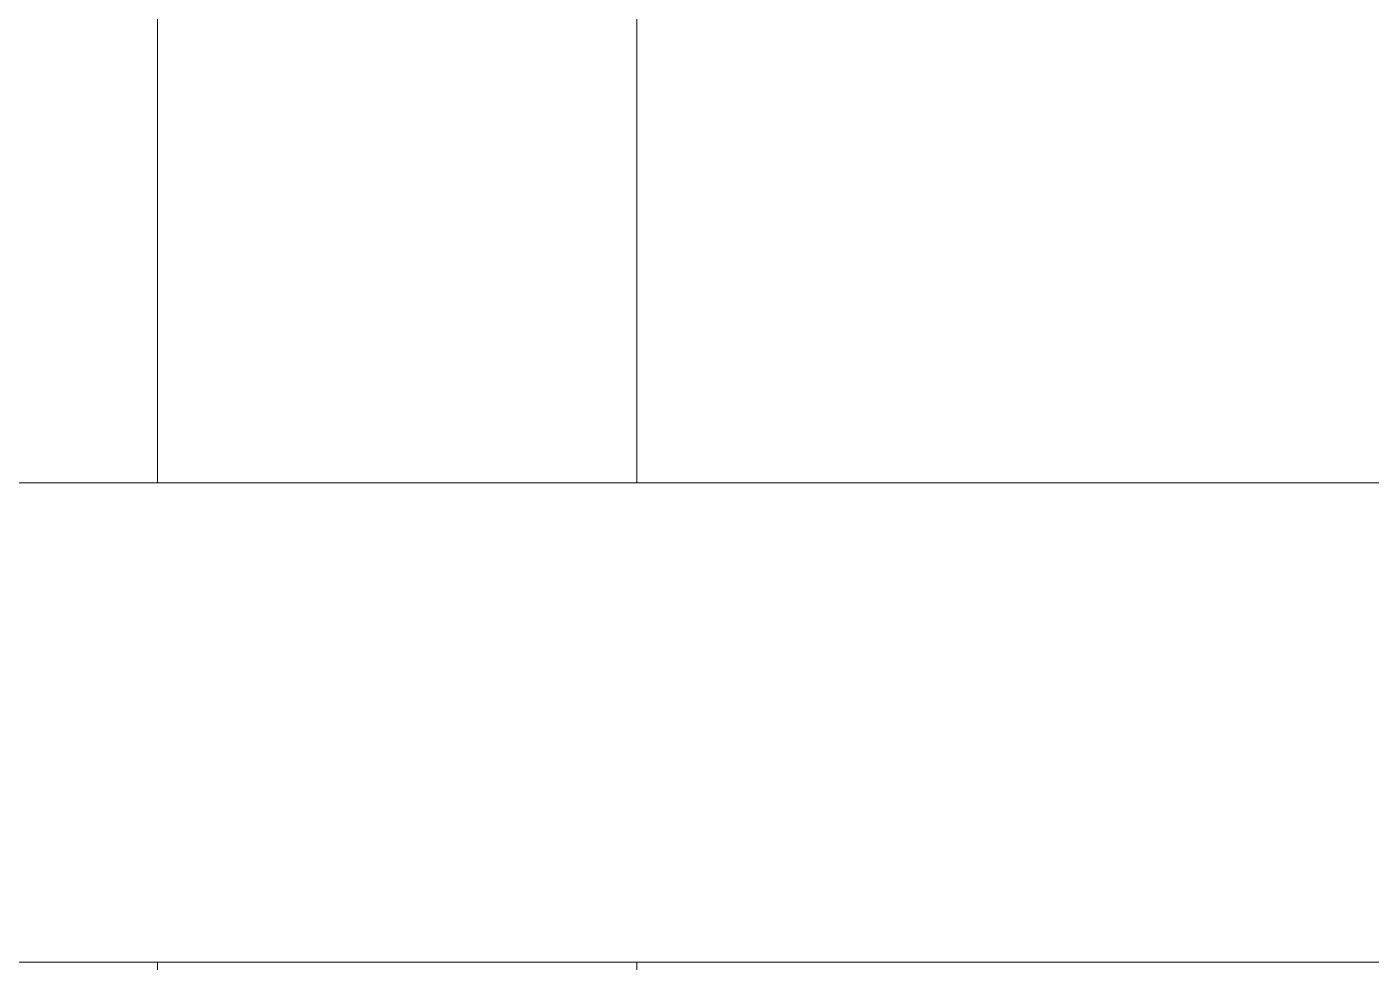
# Model space of a CAD drawing. Header units: metres. Extents: x -18.34 to -13.25, y -25.49 to -16.26.
# Drawn here: x -14.7172 to -14.4368, y -18.1255 to -17.9304 of the extents above; entities that cross this region are included whole.
import ezdxf

# ---------------------------------------------------------------- set-up
doc = ezdxf.new("R2010")
doc.units = ezdxf.units.M
doc.layers.add('Quadro estrutural', color=7, linetype='Continuous', lineweight=5)

# ---------------------------------------------------------------- blocks, each defined once
blk = doc.blocks.new('Tram - Tram-V1-Pavimento 02 - Executivo')
at = {"layer": 'Quadro estrutural'}
for p, q in [((0.2802, 0.05), (0.46429, 0.05)), ((0.56429, 0.05), (1.02143, 0.05)), ((0.46429, -0.05), (0.19056, -0.05)), ((1.02143, -0.05), (0.56429, -0.05))]:
    blk.add_line(p, q, dxfattribs=at)
blk = doc.blocks.new('Tram - Tram-V4296-Pavimento 02 - Executivo')
at = {"layer": 'Quadro estrutural'}
for p, q in [((1.5802, 0.05), (1.76429, 0.05)), ((1.86429, 0.05), (2.32143, 0.05)), ((1.76429, -0.05), (1.49056, -0.05)), ((2.32143, -0.05), (1.86429, -0.05))]:
    blk.add_line(p, q, dxfattribs=at)
blk = doc.blocks.new('Tram - Tram-3151188-Pavimento 02 - Executivo')
at = {"layer": 'Quadro estrutural'}
for p, q in [((0, 0.05), (2.5, 0.05)), ((2.5, -0.05), (0, -0.05))]:
    blk.add_line(p, q, dxfattribs=at)

msp = doc.modelspace()

# ---------------------------------------------------------------- block references
at = {"layer": 'Quadro estrutural', "rotation": 270}
for name, p in [('Tram - Tram-V4296-Pavimento 02 - Executivo', (-14.64, -16.26124)), ('Tram - Tram-V1-Pavimento 02 - Executivo', (-14.64, -17.56124))]:
    msp.add_blockref(name, p, dxfattribs=at)
at = {"layer": 'Quadro estrutural'}
msp.add_blockref('Tram - Tram-3151188-Pavimento 02 - Executivo', (-16.59, -18.07553), dxfattribs=at)

doc.saveas('drawing.dxf')
